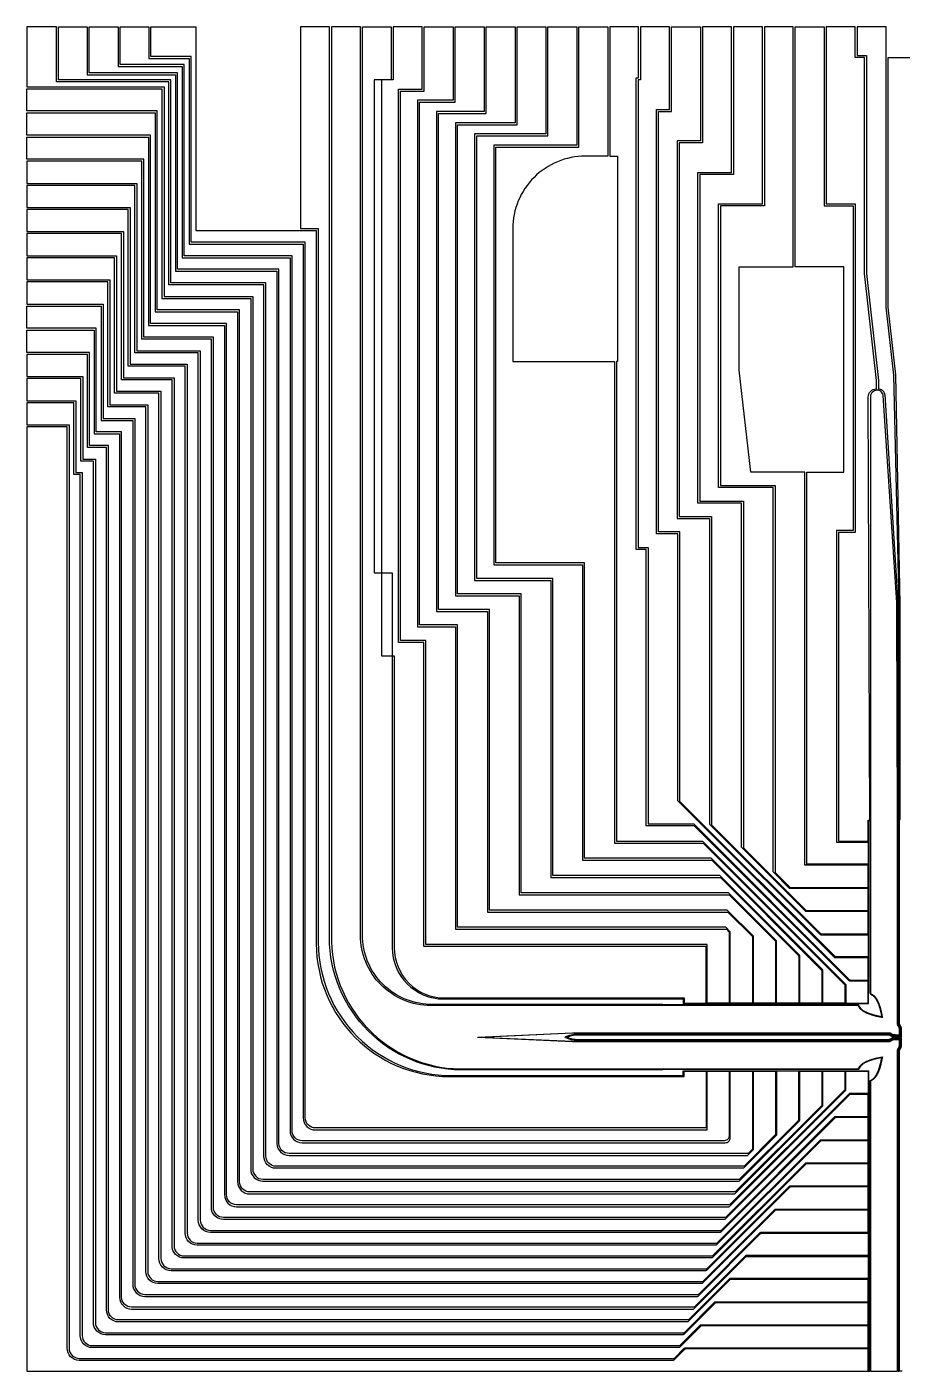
# Model space of a CAD drawing. Header units: millimetres. Extents: x 0 to 17400, y 0 to 13360.
# Drawn here: x 0 to 8700, y 0 to 13360 of the extents above; entities that cross this region are included whole.
import ezdxf

# ---------------------------------------------------------------- set-up
doc = ezdxf.new("R2010")
doc.units = ezdxf.units.MM
doc.layers.add('Top', color=2, linetype='Continuous')

msp = doc.modelspace()

# ---------------------------------------------------------------- linework, layer by layer
at = {"layer": 'Top'}
for points in [[(2345, 1908), (7081, 1908, 0.198912), (7088, 1911), (7669, 2492, 0.198912), (7672, 2499), (7672, 2980), (7452, 2980), (7452, 2350, -0.198912), (7449, 2343), (7124, 2018, -0.198912), (7117, 2016), (2476, 2016, -0.414214), (2356, 2136), (2356, 10796), (1411, 10796), (1411, 12815), (294, 12815), (294, 13360), (0, 13360), (0, 12765), (1363, 12765), (1363, 10681), (2245, 10681), (2245, 2008, 0.414214)], [(2376, 2136), (2376, 10816), (1431, 10816), (1431, 12835), (314, 12835), (314, 13360), (600, 13360), (600, 12885), (1478, 12885), (1478, 10931), (2486, 10931), (2486, 2263, 0.414214), (2606, 2143), (7160, 2143, 0.198912), (7167, 2146), (7219, 2198, 0.198912), (7222, 2205), (7222, 2980), (7442, 2980), (7442, 2354, -0.198912), (7439, 2347), (7130, 2038, -0.198912), (7123, 2036), (2476, 2036, -0.414214)], [(2506, 2263), (2506, 10951), (1498, 10951), (1498, 12905), (620, 12905), (620, 13360), (906, 13360), (906, 12965), (1545, 12965), (1545, 11066), (2616, 11066), (2616, 2390, 0.414214), (2736, 2270), (6942, 2270, 0.414214), (6992, 2320), (6992, 2980), (7212, 2980), (7212, 2209, -0.198912), (7209, 2202), (7173, 2166, -0.198912), (7165, 2163), (2606, 2163, -0.414214)], [(2636, 2390), (2636, 11086), (1565, 11086), (1565, 12985), (926, 12985), (926, 13360), (1213, 13360), (1213, 13045), (1613, 13045), (1613, 11200), (2747, 11200), (2747, 2517, 0.414214), (2867, 2397), (6762, 2397), (6762, 2980), (6982, 2980), (6982, 2340, -0.414214), (6932, 2290), (2736, 2290, -0.414214)], [(2767, 2517), (2767, 11220), (1633, 11220), (1633, 13065), (1233, 13065), (1233, 13360), (1680, 13360), (1680, 11335), (2877, 11335), (2877, 4250, 0.414211), (4199, 2928), (6532, 2928), (6532, 2980), (6752, 2980), (6752, 2417), (2867, 2417, -0.414214)], [(8367, 2985), (8367, 0), (8380, 0), (8380, 2878), (8380, 2880), (8380, 2881), (8381, 2882), (8381, 2883), (8382, 2884), (8382, 2885), (8382, 2885), (8383, 2886), (8383, 2887), (8384, 2887), (8384, 2888), (8385, 2888), (8385, 2888), (8386, 2889), (8386, 2889), (8387, 2890), (8388, 2890), (8388, 2890), (8389, 2891), (8389, 2891), (8390, 2892), (8391, 2892), (8391, 2892), (8392, 2893), (8393, 2893), (8394, 2894), (8394, 2894), (8395, 2894), (8396, 2895), (8397, 2895), (8397, 2896), (8398, 2896), (8399, 2897), (8400, 2897), (8400, 2897), (8401, 2898), (8402, 2898), (8403, 2899), (8403, 2899), (8404, 2900), (8405, 2900), (8406, 2901), (8407, 2902), (8408, 2902), (8409, 2903), (8410, 2904), (8411, 2905), (8412, 2905), (8413, 2906), (8414, 2907), (8415, 2908), (8416, 2909), (8417, 2909), (8418, 2911), (8419, 2912), (8420, 2913), (8422, 2914), (8423, 2916), (8425, 2918), (8426, 2919), (8428, 2921), (8429, 2923), (8431, 2925), (8433, 2928), (8434, 2930), (8436, 2932), (8438, 2935), (8439, 2937), (8441, 2940), (8443, 2943), (8444, 2946), (8446, 2949), (8448, 2952), (8450, 2956), (8451, 2959), (8453, 2963), (8455, 2967), (8457, 2971), (8459, 2975), (8460, 2979), (8462, 2983), (8464, 2987), (8465, 2991), (8467, 2995), (8468, 2999), (8469, 3003), (8471, 3007), (8472, 3011), (8473, 3015), (8475, 3019), (8476, 3023), (8477, 3027), (8478, 3030), (8479, 3034), (8480, 3038), (8481, 3042), (8482, 3046), (8483, 3050), (8484, 3054), (8485, 3058), (8486, 3062), (8487, 3066), (8488, 3070), (8489, 3075), (8491, 3080), (8492, 3085), (8493, 3090), (8494, 3096), (8495, 3102), (8496, 3109), (8498, 3116), (8498, 3116), (8497, 3116), (8490, 3115), (8484, 3114), (8478, 3112), (8472, 3111), (8467, 3110), (8462, 3109), (8457, 3108), (8452, 3107), (8448, 3106), (8443, 3105), (8439, 3104), (8435, 3103), (8431, 3102), (8427, 3101), (8424, 3100), (8420, 3099), (8416, 3098), (8412, 3097), (8408, 3095), (8404, 3094), (8400, 3093), (8397, 3092), (8393, 3091), (8389, 3089), (8385, 3088), (8381, 3086), (8377, 3085), (8372, 3083), (8368, 3082), (8364, 3080), (8360, 3079), (8356, 3077), (8352, 3075), (8348, 3073), (8345, 3072), (8341, 3070), (8337, 3068), (8334, 3066), (8330, 3064), (8327, 3063), (8324, 3061), (8322, 3059), (8319, 3058), (8316, 3056), (8314, 3054), (8311, 3053), (8309, 3051), (8307, 3049), (8305, 3048), (8303, 3046), (8301, 3045), (8299, 3043), (8298, 3042), (8296, 3040), (8295, 3039), (8293, 3037), (8292, 3036), (8291, 3035), (8290, 3034), (8289, 3033), (8288, 3032), (8288, 3031), (8287, 3030), (8286, 3029), (8285, 3028), (8285, 3027), (8284, 3026), (8283, 3025), (8283, 3025), (8282, 3024), (8281, 3023), (8281, 3022), (8280, 3021), (8280, 3020), (8280, 3020), (8279, 3019), (8279, 3018), (8278, 3017), (8278, 3017), (8277, 3016), (8277, 3015), (8277, 3014), (8276, 3013), (8276, 3013), (8275, 3012), (8275, 3011), (8274, 3010), (8274, 3010), (8274, 3009), (8273, 3008), (8273, 3008), (8272, 3007), (8272, 3006), (8272, 3006), (8271, 3005), (8271, 3005), (8270, 3004), (8270, 3004), (8270, 3003), (8269, 3003), (8269, 3002), (8268, 3002), (8268, 3001), (8267, 3001), (8266, 3000), (8265, 3000), (8265, 2999), (8264, 2999), (8263, 2999), (8262, 2998), (8260, 2998), (6322, 2998), (6322, 2993), (4319, 2993, -0.411526), (3007, 4310), (3007, 12842), (3007, 13360), (2720, 13360), (2720, 11355), (2897, 11355), (2897, 4260, 0.414214), (4219, 2938), (6522, 2938), (6522, 2985)], [(8385, 9683), (8385, 3759), (8385, 3758), (8385, 3757), (8385, 3757), (8386, 3756), (8386, 3755), (8386, 3755), (8387, 3754), (8387, 3754), (8387, 3754), (8388, 3753), (8388, 3753), (8388, 3752), (8389, 3752), (8389, 3752), (8389, 3752), (8390, 3751), (8390, 3751), (8391, 3751), (8391, 3750), (8392, 3750), (8392, 3750), (8393, 3749), (8394, 3749), (8394, 3748), (8395, 3748), (8396, 3748), (8397, 3747), (8398, 3747), (8398, 3746), (8399, 3746), (8400, 3745), (8401, 3745), (8401, 3745), (8402, 3744), (8403, 3744), (8404, 3743), (8405, 3743), (8405, 3742), (8406, 3742), (8407, 3741), (8408, 3741), (8409, 3740), (8410, 3739), (8411, 3738), (8412, 3738), (8413, 3737), (8414, 3736), (8415, 3735), (8416, 3735), (8417, 3734), (8418, 3733), (8419, 3732), (8420, 3731), (8421, 3730), (8423, 3729), (8424, 3727), (8425, 3726), (8427, 3724), (8428, 3722), (8430, 3721), (8432, 3719), (8433, 3717), (8435, 3714), (8437, 3712), (8438, 3710), (8440, 3707), (8442, 3705), (8444, 3702), (8445, 3699), (8447, 3697), (8449, 3694), (8450, 3690), (8452, 3687), (8454, 3683), (8456, 3680), (8458, 3676), (8460, 3672), (8461, 3668), (8463, 3664), (8465, 3660), (8467, 3656), (8468, 3652), (8470, 3648), (8471, 3644), (8473, 3640), (8474, 3635), (8476, 3631), (8477, 3627), (8478, 3623), (8479, 3619), (8481, 3616), (8482, 3612), (8483, 3608), (8484, 3604), (8485, 3600), (8486, 3596), (8487, 3592), (8488, 3588), (8489, 3584), (8490, 3580), (8491, 3576), (8492, 3572), (8493, 3567), (8494, 3563), (8495, 3558), (8496, 3553), (8498, 3547), (8499, 3542), (8500, 3536), (8501, 3529), (8503, 3522), (8504, 3514), (8497, 3516), (8489, 3517), (8483, 3518), (8477, 3520), (8471, 3521), (8466, 3522), (8460, 3523), (8456, 3524), (8451, 3525), (8446, 3526), (8442, 3527), (8438, 3528), (8434, 3529), (8430, 3530), (8426, 3531), (8422, 3532), (8418, 3533), (8415, 3534), (8411, 3535), (8407, 3537), (8403, 3538), (8399, 3539), (8395, 3540), (8391, 3541), (8387, 3543), (8383, 3544), (8379, 3546), (8375, 3547), (8371, 3549), (8367, 3550), (8362, 3552), (8358, 3554), (8354, 3555), (8350, 3557), (8346, 3559), (8342, 3561), (8339, 3562), (8335, 3564), (8331, 3566), (8328, 3568), (8325, 3570), (8322, 3571), (8319, 3573), (8316, 3575), (8314, 3577), (8311, 3578), (8309, 3580), (8306, 3582), (8304, 3583), (8302, 3585), (8300, 3587), (8298, 3588), (8296, 3590), (8294, 3592), (8293, 3593), (8291, 3594), (8290, 3596), (8289, 3597), (8287, 3598), (8286, 3599), (8285, 3600), (8285, 3601), (8284, 3602), (8283, 3603), (8282, 3604), (8281, 3605), (8281, 3606), (8280, 3608), (8279, 3609), (8279, 3609), (8278, 3610), (8277, 3611), (8277, 3612), (8276, 3613), (8276, 3614), (8275, 3615), (8275, 3615), (8274, 3616), (8274, 3617), (8273, 3618), (8273, 3619), (8273, 3619), (8272, 3620), (8272, 3621), (8271, 3622), (8271, 3622), (8270, 3623), (8270, 3624), (8270, 3625), (8269, 3625), (8269, 3626), (8269, 3627), (8268, 3627), (8268, 3628), (8267, 3628), (8267, 3629), (8267, 3629), (8267, 3629), (8266, 3630), (8266, 3630), (8266, 3631), (8265, 3631), (8265, 3631), (8264, 3631), (8264, 3632), (8264, 3632), (8263, 3632), (8262, 3633), (8262, 3633), (8261, 3633), (8260, 3634), (8259, 3634), (4015, 3634, -0.414214), (3315, 4334), (3315, 13360), (3027, 13360), (3027, 4334, 0.414214), (4301, 3003), (8259, 3003), (8260, 3003), (8261, 3003), (8262, 3004), (8262, 3004), (8263, 3004), (8264, 3005), (8264, 3005), (8264, 3005), (8265, 3006), (8265, 3006), (8266, 3006), (8266, 3007), (8266, 3007), (8267, 3007), (8267, 3008), (8267, 3008), (8267, 3009), (8268, 3009), (8268, 3010), (8269, 3010), (8269, 3011), (8269, 3012), (8270, 3012), (8270, 3013), (8270, 3014), (8271, 3014), (8271, 3015), (8272, 3016), (8272, 3017), (8273, 3017), (8273, 3018), (8273, 3019), (8274, 3020), (8274, 3021), (8275, 3021), (8275, 3022), (8276, 3023), (8276, 3024), (8277, 3025), (8277, 3025), (8278, 3026), (8279, 3027), (8279, 3028), (8280, 3029), (8281, 3030), (8281, 3031), (8282, 3032), (8283, 3033), (8284, 3034), (8285, 3035), (8285, 3036), (8286, 3038), (8287, 3039), (8289, 3040), (8290, 3041), (8291, 3042), (8293, 3044), (8294, 3045), (8296, 3047), (8298, 3048), (8300, 3050), (8302, 3052), (8304, 3053), (8306, 3055), (8309, 3057), (8311, 3059), (8314, 3060), (8316, 3062), (8319, 3064), (8322, 3065), (8325, 3067), (8328, 3069), (8331, 3071), (8335, 3073), (8339, 3074), (8342, 3076), (8346, 3078), (8350, 3080), (8354, 3082), (8358, 3083), (8362, 3085), (8367, 3087), (8371, 3088), (8375, 3090), (8379, 3091), (8383, 3093), (8387, 3094), (8391, 3095), (8395, 3097), (8399, 3098), (8403, 3099), (8407, 3100), (8411, 3101), (8415, 3102), (8418, 3104), (8422, 3105), (8426, 3106), (8430, 3107), (8434, 3108), (8438, 3109), (8442, 3110), (8446, 3111), (8451, 3112), (8456, 3113), (8460, 3114), (8466, 3115), (8471, 3116), (8477, 3117), (8483, 3118), (8489, 3120), (8497, 3121), (8504, 3123), (8503, 3115), (8501, 3108), (8500, 3101), (8499, 3095), (8498, 3089), (8496, 3084), (8495, 3079), (8494, 3074), (8493, 3069), (8492, 3065), (8491, 3061), (8490, 3056), (8489, 3052), (8488, 3048), (8487, 3045), (8486, 3041), (8485, 3037), (8484, 3033), (8483, 3029), (8482, 3025), (8481, 3021), (8479, 3017), (8478, 3013), (8477, 3009), (8476, 3005), (8474, 3001), (8473, 2997), (8471, 2993), (8470, 2989), (8468, 2985), (8467, 2981), (8465, 2977), (8463, 2973), (8461, 2969), (8460, 2965), (8458, 2961), (8456, 2957), (8454, 2953), (8452, 2950), (8450, 2947), (8449, 2943), (8447, 2940), (8445, 2937), (8444, 2935), (8442, 2932), (8440, 2929), (8438, 2927), (8437, 2925), (8435, 2922), (8433, 2920), (8432, 2918), (8430, 2916), (8428, 2914), (8427, 2913), (8425, 2911), (8424, 2910), (8423, 2908), (8421, 2907), (8420, 2906), (8419, 2905), (8418, 2904), (8417, 2903), (8416, 2902), (8415, 2901), (8414, 2901), (8413, 2900), (8412, 2899), (8411, 2898), (8410, 2898), (8409, 2897), (8408, 2896), (8407, 2896), (8406, 2895), (8405, 2895), (8405, 2894), (8404, 2894), (8403, 2893), (8402, 2893), (8401, 2892), (8401, 2892), (8400, 2891), (8399, 2891), (8398, 2891), (8398, 2890), (8397, 2890), (8396, 2889), (8395, 2889), (8394, 2888), (8394, 2888), (8393, 2888), (8392, 2887), (8392, 2887), (8391, 2887), (8391, 2886), (8390, 2886), (8390, 2886), (8389, 2885), (8389, 2885), (8389, 2885), (8388, 2884), (8388, 2884), (8388, 2884), (8387, 2883), (8387, 2883), (8387, 2882), (8386, 2882), (8386, 2881), (8386, 2881), (8385, 2880), (8385, 2879), (8385, 2879), (8385, 2878), (8385, 0), (8655, 0), (8655, 3193), (8656, 3195), (8656, 3196), (8656, 3197), (8656, 3198), (8656, 3199), (8657, 3199), (8657, 3200), (8657, 3200), (8657, 3201), (8658, 3201), (8658, 3202), (8658, 3202), (8658, 3202), (8659, 3203), (8659, 3203), (8659, 3204), (8660, 3204), (8660, 3204), (8660, 3205), (8660, 3205), (8661, 3206), (8661, 3206), (8661, 3206), (8662, 3207), (8662, 3207), (8662, 3208), (8662, 3208), (8663, 3208), (8663, 3209), (8663, 3209), (8664, 3209), (8664, 3210), (8664, 3210), (8664, 3211), (8665, 3211), (8665, 3212), (8665, 3212), (8666, 3212), (8666, 3213), (8666, 3213), (8666, 3214), (8667, 3214), (8667, 3215), (8667, 3215), (8668, 3216), (8668, 3217), (8668, 3217), (8669, 3218), (8669, 3218), (8669, 3219), (8669, 3220), (8670, 3220), (8670, 3221), (8670, 3222), (8671, 3223), (8671, 3223), (8671, 3224), (8671, 3224), (8671, 3225), (8672, 3226), (8672, 3226), (8672, 3227), (8672, 3227), (8672, 3228), (8672, 3228), (8673, 3229), (8673, 3229), (8673, 3230), (8673, 3230), (8673, 3231), (8673, 3231), (8673, 3232), (8674, 3233), (8674, 3233), (8674, 3234), (8674, 3234), (8674, 3235), (8674, 3235), (8674, 3236), (8674, 3236), (8674, 3237), (8674, 3237), (8675, 3238), (8675, 3239), (8675, 3239), (8675, 3240), (8675, 3241), (8675, 3243), (8675, 3244), (8675, 3246), (8675, 3248), (8675, 3250), (8675, 3252), (8675, 3255), (8675, 3258), (8675, 3261), (8675, 3264), (8675, 3267), (8675, 3271), (8675, 3275), (8675, 3279), (8675, 3284), (8675, 3288), (8675, 3293), (8670, 3293), (8665, 3293), (8661, 3293), (8657, 3293), (8653, 3293), (8649, 3293), (8646, 3293), (8642, 3293), (8639, 3293), (8637, 3293), (8634, 3293), (8632, 3293), (8629, 3293), (8628, 3293), (8626, 3293), (8624, 3293), (8623, 3293), (8622, 3293), (8621, 3293), (8620, 3293), (8619, 3293), (8619, 3293), (8618, 3293), (8618, 3293), (8617, 3293), (8617, 3293), (8616, 3292), (8616, 3292), (8615, 3292), (8615, 3292), (8614, 3292), (8614, 3292), (8613, 3292), (8612, 3292), (8612, 3291), (8611, 3291), (8611, 3291), (8610, 3291), (8610, 3291), (8609, 3291), (8609, 3291), (8608, 3290), (8608, 3290), (8607, 3290), (8607, 3290), (8606, 3290), (8605, 3289), (8605, 3289), (8604, 3289), (8603, 3289), (8603, 3288), (8602, 3288), (8601, 3288), (8601, 3288), (8600, 3287), (8599, 3287), (8599, 3287), (8598, 3286), (8598, 3286), (8597, 3286), (8596, 3285), (8596, 3285), (8595, 3285), (8595, 3285), (8594, 3284), (8594, 3284), (8594, 3284), (8593, 3283), (8593, 3283), (8592, 3283), (8592, 3283), (8591, 3282), (8591, 3282), (8591, 3282), (8590, 3281), (8590, 3281), (8590, 3281), (8589, 3281), (8589, 3280), (8588, 3280), (8588, 3280), (8588, 3279), (8587, 3279), (8587, 3279), (8586, 3278), (8586, 3278), (8586, 3278), (8585, 3278), (8585, 3277), (8584, 3277), (8584, 3277), (8584, 3277), (8583, 3276), (8583, 3276), (8582, 3276), (8582, 3276), (8581, 3275), (8581, 3275), (8580, 3275), (8580, 3275), (8579, 3274), (8578, 3274), (8576, 3274), (8575, 3274), (5425, 3274), (5425, 3274), (4484, 3316, -0.955706), (4484, 3320), (5425, 3363), (8575, 3363), (8576, 3363), (8578, 3363), (8579, 3362), (8580, 3362), (8580, 3362), (8581, 3362), (8581, 3361), (8582, 3361), (8582, 3361), (8583, 3361), (8583, 3361), (8584, 3360), (8584, 3360), (8584, 3360), (8585, 3359), (8585, 3359), (8586, 3359), (8586, 3359), (8586, 3358), (8587, 3358), (8587, 3358), (8588, 3357), (8588, 3357), (8588, 3357), (8589, 3357), (8589, 3356), (8590, 3356), (8590, 3356), (8590, 3355), (8591, 3355), (8591, 3355), (8591, 3355), (8592, 3354), (8592, 3354), (8593, 3354), (8593, 3353), (8594, 3353), (8594, 3353), (8594, 3352), (8595, 3352), (8595, 3352), (8596, 3352), (8596, 3351), (8597, 3351), (8598, 3351), (8598, 3350), (8599, 3350), (8599, 3350), (8600, 3350), (8601, 3349), (8601, 3349), (8602, 3349), (8603, 3348), (8603, 3348), (8604, 3348), (8605, 3348), (8605, 3347), (8606, 3347), (8607, 3347), (8607, 3347), (8608, 3347), (8608, 3346), (8609, 3346), (8609, 3346), (8610, 3346), (8610, 3346), (8611, 3346), (8611, 3345), (8612, 3345), (8612, 3345), (8613, 3345), (8614, 3345), (8614, 3345), (8615, 3345), (8615, 3345), (8616, 3344), (8616, 3344), (8617, 3344), (8617, 3344), (8618, 3344), (8618, 3344), (8619, 3344), (8619, 3344), (8620, 3344), (8621, 3344), (8622, 3344), (8623, 3344), (8624, 3344), (8626, 3344), (8628, 3344), (8629, 3344), (8632, 3344), (8634, 3343), (8637, 3343), (8639, 3343), (8642, 3343), (8646, 3343), (8649, 3343), (8653, 3343), (8657, 3343), (8661, 3343), (8665, 3343), (8670, 3343), (8675, 3343), (8675, 3348), (8675, 3353), (8675, 3358), (8675, 3362), (8675, 3366), (8675, 3369), (8675, 3373), (8675, 3376), (8675, 3379), (8675, 3382), (8675, 3384), (8675, 3387), (8675, 3389), (8675, 3391), (8675, 3393), (8675, 3394), (8675, 3395), (8675, 3397), (8675, 3397), (8675, 3398), (8675, 3399), (8674, 3400), (8674, 3400), (8674, 3401), (8674, 3401), (8674, 3402), (8674, 3402), (8674, 3403), (8674, 3403), (8674, 3404), (8674, 3404), (8673, 3405), (8673, 3405), (8673, 3406), (8673, 3406), (8673, 3407), (8673, 3408), (8673, 3408), (8672, 3409), (8672, 3409), (8672, 3410), (8672, 3410), (8672, 3411), (8672, 3411), (8671, 3412), (8671, 3412), (8671, 3413), (8671, 3414), (8671, 3414), (8670, 3415), (8670, 3416), (8670, 3416), (8669, 3417), (8669, 3418), (8669, 3418), (8669, 3419), (8668, 3420), (8668, 3420), (8668, 3421), (8667, 3421), (8667, 3422), (8667, 3422), (8666, 3423), (8666, 3423), (8666, 3424), (8666, 3424), (8665, 3425), (8665, 3425), (8665, 3426), (8664, 3426), (8664, 3427), (8664, 3427), (8664, 3427), (8663, 3428), (8663, 3428), (8663, 3429), (8662, 3429), (8662, 3429), (8662, 3430), (8662, 3430), (8661, 3430), (8661, 3431), (8661, 3431), (8660, 3432), (8660, 3432), (8660, 3432), (8660, 3433), (8659, 3433), (8659, 3434), (8659, 3434), (8658, 3434), (8658, 3435), (8658, 3435), (8658, 3436), (8657, 3436), (8657, 3437), (8657, 3437), (8657, 3438), (8656, 3438), (8656, 3439), (8656, 3440), (8656, 3441), (8656, 3442), (8655, 3444), (8655, 5477), (8648, 7579, 0.015254), (8646, 7640), (8513, 9696, 0.32767), (8463, 9748), (8450, 9748, 0.414214)], [(8260, 3639), (6322, 3639), (6322, 3644), (4035, 3644, -0.419291), (3335, 4339), (3335, 13360), (3622, 13360), (3622, 12835), (3453, 12835), (3453, 7935), (3631, 7935), (3631, 4209, 0.414216), (4141, 3699), (6522, 3699), (6522, 3652), (8367, 3652), (8367, 5472), (8380, 5472), (8380, 3759), (8380, 3757), (8380, 3756), (8381, 3755), (8381, 3754), (8382, 3753), (8382, 3752), (8382, 3751), (8383, 3751), (8383, 3750), (8384, 3750), (8384, 3749), (8385, 3749), (8385, 3748), (8386, 3748), (8386, 3748), (8387, 3747), (8388, 3747), (8388, 3746), (8389, 3746), (8389, 3746), (8390, 3745), (8391, 3745), (8391, 3744), (8392, 3744), (8393, 3744), (8394, 3743), (8394, 3743), (8395, 3742), (8396, 3742), (8397, 3741), (8397, 3741), (8398, 3741), (8399, 3740), (8400, 3740), (8400, 3739), (8401, 3739), (8402, 3738), (8403, 3738), (8403, 3737), (8404, 3737), (8405, 3736), (8406, 3736), (8407, 3735), (8408, 3734), (8409, 3734), (8410, 3733), (8411, 3732), (8412, 3732), (8413, 3731), (8414, 3730), (8415, 3729), (8416, 3728), (8417, 3727), (8418, 3726), (8419, 3725), (8420, 3724), (8422, 3722), (8423, 3721), (8425, 3719), (8426, 3717), (8428, 3715), (8429, 3713), (8431, 3711), (8433, 3709), (8434, 3707), (8436, 3705), (8438, 3702), (8439, 3700), (8441, 3697), (8443, 3694), (8444, 3691), (8446, 3688), (8448, 3685), (8450, 3681), (8451, 3677), (8453, 3674), (8455, 3670), (8457, 3666), (8459, 3662), (8460, 3658), (8462, 3654), (8464, 3650), (8465, 3646), (8467, 3642), (8468, 3638), (8469, 3634), (8471, 3630), (8472, 3626), (8473, 3622), (8475, 3618), (8476, 3614), (8477, 3610), (8478, 3606), (8479, 3603), (8480, 3599), (8481, 3595), (8482, 3591), (8483, 3587), (8484, 3583), (8485, 3579), (8486, 3575), (8487, 3571), (8488, 3566), (8489, 3562), (8491, 3557), (8492, 3552), (8493, 3546), (8494, 3541), (8495, 3535), (8496, 3528), (8498, 3521), (8498, 3521), (8497, 3521), (8490, 3522), (8484, 3523), (8478, 3524), (8472, 3526), (8467, 3527), (8462, 3528), (8457, 3529), (8452, 3530), (8448, 3531), (8443, 3532), (8439, 3533), (8435, 3534), (8431, 3535), (8427, 3536), (8424, 3537), (8420, 3538), (8416, 3539), (8412, 3540), (8408, 3541), (8404, 3543), (8400, 3544), (8397, 3545), (8393, 3546), (8389, 3548), (8385, 3549), (8381, 3550), (8377, 3552), (8372, 3553), (8368, 3555), (8364, 3556), (8360, 3558), (8356, 3560), (8352, 3562), (8348, 3563), (8345, 3565), (8341, 3567), (8337, 3569), (8334, 3571), (8330, 3572), (8327, 3574), (8324, 3576), (8322, 3577), (8319, 3579), (8316, 3581), (8314, 3582), (8311, 3584), (8309, 3586), (8307, 3587), (8305, 3589), (8303, 3591), (8301, 3592), (8299, 3594), (8298, 3595), (8296, 3597), (8295, 3598), (8293, 3599), (8292, 3600), (8291, 3602), (8290, 3603), (8289, 3604), (8288, 3605), (8288, 3606), (8287, 3606), (8286, 3607), (8285, 3608), (8285, 3609), (8284, 3610), (8283, 3611), (8283, 3612), (8282, 3613), (8281, 3614), (8281, 3615), (8280, 3616), (8280, 3616), (8280, 3617), (8279, 3618), (8279, 3619), (8278, 3619), (8278, 3620), (8277, 3621), (8277, 3622), (8277, 3623), (8276, 3623), (8276, 3624), (8275, 3625), (8275, 3626), (8274, 3626), (8274, 3627), (8274, 3628), (8273, 3628), (8273, 3629), (8272, 3630), (8272, 3630), (8272, 3631), (8271, 3631), (8271, 3632), (8270, 3632), (8270, 3633), (8270, 3634), (8269, 3634), (8269, 3635), (8268, 3635), (8268, 3635), (8267, 3636), (8266, 3636), (8265, 3637), (8265, 3637), (8264, 3638), (8263, 3638), (8262, 3638)], [(3642, 13360), (3642, 12833), (3524, 12833), (3524, 7109), (3651, 7109), (3651, 4209, 0.414216), (4151, 3709), (6532, 3709), (6532, 3657), (6752, 3657), (6752, 4220), (3946, 4220), (3946, 7243), (3694, 7243), (3694, 12742), (3929, 12742), (3929, 13360)], [(4852, 13360), (4852, 12408), (4262, 12408), (4262, 7704), (4893, 7704), (4893, 4734), (6980, 4734), (7439, 4276, -0.198912), (7442, 4269), (7442, 3657), (7222, 3657), (7222, 4322), (6961, 4582), (4597, 4582), (4597, 7570), (4093, 7570), (4093, 12499), (4564, 12499), (4564, 13360)], [(5159, 13360), (5159, 12297), (4451, 12297), (4451, 7858), (5208, 7858), (5208, 4905), (6894, 4905), (7669, 4131, -0.198912), (7672, 4123), (7672, 3657), (7452, 3657), (7452, 4273, 0.198912), (7449, 4280), (6975, 4754), (4913, 4754), (4913, 7724), (4282, 7724), (4282, 12388), (4872, 12388), (4872, 13360)], [(5466, 13360), (5466, 12186), (4641, 12186), (4641, 8012), (5524, 8012), (5524, 5077), (6807, 5077), (7899, 3985, -0.198912), (7902, 3978), (7902, 3657), (7682, 3657), (7682, 4128, 0.198912), (7679, 4135), (6888, 4925), (5228, 4925), (5228, 7878), (4471, 7878), (4471, 12277), (5179, 12277), (5179, 13360)], [(8616, 9900), (8541, 10573, -0.027929), (8540, 10582), (8540, 13360), (8253, 13360), (8253, 13075), (8346, 13075), (8346, 10919, 0.02793), (8347, 10910), (8466, 9846, -0.02793), (8466, 9837), (8466, 9764, 0.414214), (8468, 9762), (8471, 9762, -0.360415), (8528, 9702), (8656, 7640, -0.015262), (8658, 7579), (8660, 5477), (8660, 3445), (8660, 3444), (8660, 3443), (8661, 3443), (8661, 3442), (8661, 3441), (8661, 3440), (8661, 3440), (8661, 3439), (8661, 3439), (8662, 3439), (8662, 3438), (8662, 3438), (8662, 3438), (8662, 3437), (8663, 3437), (8663, 3437), (8663, 3436), (8663, 3436), (8664, 3436), (8664, 3435), (8664, 3435), (8664, 3435), (8665, 3434), (8665, 3434), (8665, 3433), (8665, 3433), (8666, 3433), (8666, 3432), (8666, 3432), (8667, 3432), (8667, 3431), (8667, 3431), (8668, 3430), (8668, 3430), (8668, 3429), (8669, 3429), (8669, 3428), (8669, 3428), (8670, 3428), (8670, 3427), (8670, 3427), (8670, 3426), (8671, 3425), (8671, 3425), (8671, 3424), (8672, 3424), (8672, 3423), (8672, 3422), (8673, 3422), (8673, 3421), (8673, 3420), (8674, 3420), (8674, 3419), (8674, 3418), (8675, 3418), (8675, 3417), (8675, 3416), (8676, 3415), (8676, 3415), (8676, 3414), (8676, 3413), (8676, 3413), (8677, 3412), (8677, 3412), (8677, 3411), (8677, 3411), (8677, 3410), (8677, 3409), (8678, 3409), (8678, 3408), (8678, 3408), (8678, 3407), (8678, 3407), (8678, 3406), (8678, 3405), (8679, 3405), (8679, 3404), (8679, 3404), (8679, 3403), (8679, 3403), (8679, 3402), (8679, 3401), (8679, 3401), (8679, 3400), (8680, 3399), (8680, 3399), (8680, 3398), (8680, 3397), (8680, 3396), (8680, 3394), (8680, 3393), (8680, 3391), (8680, 3389), (8680, 3387), (8680, 3384), (8680, 3382), (8680, 3379), (8680, 3376), (8680, 3373), (8680, 3369), (8680, 3366), (8680, 3362), (8680, 3358), (8680, 3353), (8680, 3348), (8680, 3338), (8670, 3338), (8665, 3338), (8661, 3338), (8657, 3338), (8653, 3338), (8649, 3338), (8646, 3338), (8642, 3338), (8639, 3338), (8637, 3338), (8634, 3338), (8632, 3339), (8629, 3339), (8627, 3339), (8626, 3339), (8624, 3339), (8623, 3339), (8622, 3339), (8621, 3339), (8620, 3339), (8619, 3339), (8618, 3339), (8618, 3339), (8617, 3339), (8616, 3339), (8616, 3339), (8615, 3339), (8615, 3340), (8614, 3340), (8614, 3340), (8613, 3340), (8612, 3340), (8612, 3340), (8611, 3340), (8611, 3340), (8610, 3341), (8610, 3341), (8609, 3341), (8608, 3341), (8608, 3341), (8607, 3341), (8607, 3342), (8606, 3342), (8606, 3342), (8605, 3342), (8604, 3342), (8604, 3343), (8603, 3343), (8602, 3343), (8602, 3343), (8601, 3344), (8600, 3344), (8599, 3344), (8599, 3345), (8598, 3345), (8597, 3345), (8597, 3346), (8596, 3346), (8595, 3346), (8595, 3347), (8594, 3347), (8593, 3347), (8593, 3348), (8592, 3348), (8592, 3348), (8591, 3349), (8591, 3349), (8590, 3349), (8590, 3350), (8589, 3350), (8589, 3350), (8589, 3350), (8588, 3351), (8588, 3351), (8587, 3351), (8587, 3352), (8586, 3352), (8586, 3352), (8586, 3353), (8585, 3353), (8585, 3353), (8585, 3353), (8584, 3354), (8584, 3354), (8583, 3354), (8583, 3355), (8583, 3355), (8582, 3355), (8582, 3355), (8582, 3356), (8581, 3356), (8581, 3356), (8581, 3356), (8580, 3356), (8580, 3357), (8580, 3357), (8579, 3357), (8579, 3357), (8579, 3357), (8578, 3357), (8578, 3357), (8577, 3358), (8575, 3358), (8574, 3358), (5425, 3358), (4572, 3319, 0.955706), (4572, 3317), (5425, 3279), (8574, 3279), (8575, 3279), (8577, 3279), (8578, 3279), (8578, 3279), (8579, 3280), (8579, 3280), (8579, 3280), (8580, 3280), (8580, 3280), (8580, 3280), (8581, 3281), (8581, 3281), (8581, 3281), (8582, 3281), (8582, 3281), (8582, 3282), (8583, 3282), (8583, 3282), (8583, 3282), (8584, 3283), (8584, 3283), (8585, 3283), (8585, 3284), (8585, 3284), (8586, 3284), (8586, 3284), (8586, 3285), (8587, 3285), (8587, 3285), (8588, 3286), (8588, 3286), (8589, 3286), (8589, 3287), (8589, 3287), (8590, 3287), (8590, 3288), (8591, 3288), (8591, 3288), (8592, 3289), (8592, 3289), (8593, 3289), (8593, 3290), (8594, 3290), (8595, 3290), (8595, 3291), (8596, 3291), (8597, 3291), (8597, 3291), (8598, 3292), (8599, 3292), (8599, 3292), (8600, 3293), (8601, 3293), (8602, 3293), (8602, 3294), (8603, 3294), (8604, 3294), (8604, 3294), (8605, 3295), (8606, 3295), (8606, 3295), (8607, 3295), (8607, 3295), (8608, 3296), (8608, 3296), (8609, 3296), (8610, 3296), (8610, 3296), (8611, 3296), (8611, 3296), (8612, 3297), (8612, 3297), (8613, 3297), (8614, 3297), (8614, 3297), (8615, 3297), (8615, 3297), (8616, 3297), (8616, 3298), (8617, 3298), (8618, 3298), (8618, 3298), (8619, 3298), (8620, 3298), (8621, 3298), (8622, 3298), (8623, 3298), (8624, 3298), (8626, 3298), (8627, 3298), (8629, 3298), (8632, 3298), (8634, 3298), (8637, 3298), (8639, 3298), (8642, 3298), (8646, 3298), (8649, 3298), (8653, 3298), (8657, 3298), (8661, 3298), (8665, 3298), (8670, 3298), (8680, 3298), (8680, 3288), (8680, 3284), (8680, 3279), (8680, 3275), (8680, 3271), (8680, 3267), (8680, 3264), (8680, 3261), (8680, 3258), (8680, 3255), (8680, 3252), (8680, 3250), (8680, 3248), (8680, 3246), (8680, 3244), (8680, 3243), (8680, 3241), (8680, 3240), (8680, 3239), (8680, 3238), (8680, 3237), (8679, 3237), (8679, 3236), (8679, 3235), (8679, 3235), (8679, 3234), (8679, 3234), (8679, 3233), (8679, 3233), (8679, 3232), (8678, 3231), (8678, 3231), (8678, 3230), (8678, 3230), (8678, 3229), (8678, 3229), (8678, 3228), (8677, 3227), (8677, 3227), (8677, 3226), (8677, 3226), (8677, 3225), (8677, 3225), (8676, 3224), (8676, 3223), (8676, 3223), (8676, 3222), (8676, 3221), (8675, 3221), (8675, 3220), (8675, 3219), (8674, 3219), (8674, 3218), (8674, 3217), (8673, 3216), (8673, 3216), (8673, 3215), (8672, 3214), (8672, 3214), (8672, 3213), (8671, 3212), (8671, 3212), (8671, 3211), (8670, 3211), (8670, 3210), (8670, 3210), (8670, 3209), (8669, 3209), (8669, 3208), (8669, 3208), (8668, 3207), (8668, 3207), (8668, 3207), (8667, 3206), (8667, 3206), (8667, 3205), (8666, 3205), (8666, 3204), (8666, 3204), (8665, 3204), (8665, 3203), (8665, 3203), (8665, 3203), (8664, 3202), (8664, 3202), (8664, 3202), (8664, 3201), (8663, 3201), (8663, 3200), (8663, 3200), (8663, 3200), (8662, 3199), (8662, 3199), (8662, 3199), (8662, 3198), (8662, 3198), (8661, 3198), (8661, 3197), (8661, 3197), (8661, 3197), (8661, 3196), (8661, 3195), (8661, 3194), (8660, 3193), (8660, 0), (8670, 0), (8670, 3192), (8671, 3193), (8671, 3194), (8671, 3194), (8671, 3194), (8671, 3194), (8671, 3194), (8671, 3194), (8671, 3195), (8671, 3195), (8672, 3195), (8672, 3195), (8672, 3196), (8672, 3196), (8672, 3196), (8673, 3197), (8673, 3197), (8673, 3197), (8673, 3198), (8674, 3198), (8674, 3198), (8674, 3199), (8675, 3199), (8675, 3200), (8675, 3200), (8676, 3201), (8676, 3201), (8676, 3202), (8677, 3202), (8677, 3203), (8678, 3203), (8678, 3204), (8678, 3204), (8679, 3205), (8679, 3206), (8679, 3206), (8680, 3207), (8680, 3208), (8681, 3208), (8681, 3209), (8681, 3210), (8682, 3211), (8682, 3211), (8683, 3212), (8683, 3213), (8683, 3214), (8684, 3215), (8684, 3215), (8684, 3216), (8685, 3217), (8685, 3218), (8685, 3219), (8685, 3219), (8686, 3220), (8686, 3221), (8686, 3222), (8686, 3222), (8687, 3223), (8687, 3223), (8687, 3224), (8687, 3225), (8687, 3225), (8687, 3226), (8688, 3227), (8688, 3227), (8688, 3228), (8688, 3229), (8688, 3229), (8688, 3230), (8688, 3230), (8689, 3231), (8689, 3232), (8689, 3232), (8689, 3233), (8689, 3234), (8689, 3235), (8689, 3235), (8689, 3236), (8690, 3237), (8690, 3238), (8690, 3240), (8690, 3241), (8690, 3242), (8690, 3244), (8690, 3246), (8690, 3248), (8690, 3250), (8690, 3252), (8690, 3255), (8690, 3258), (8690, 3261), (8690, 3264), (8690, 3267), (8690, 3271), (8690, 3275), (8690, 3279), (8690, 3284), (8690, 3288), (8690, 3308), (8670, 3308), (8665, 3308), (8661, 3308), (8657, 3308), (8653, 3308), (8649, 3308), (8646, 3308), (8642, 3308), (8639, 3308), (8637, 3308), (8634, 3308), (8632, 3308), (8629, 3308), (8627, 3308), (8626, 3308), (8624, 3308), (8622, 3308), (8621, 3308), (8620, 3308), (8619, 3308), (8618, 3308), (8617, 3308), (8616, 3308), (8615, 3308), (8615, 3307), (8614, 3307), (8613, 3307), (8613, 3307), (8612, 3307), (8611, 3307), (8611, 3307), (8610, 3306), (8609, 3306), (8609, 3306), (8608, 3306), (8608, 3306), (8607, 3306), (8606, 3305), (8606, 3305), (8605, 3305), (8604, 3305), (8604, 3305), (8603, 3305), (8602, 3304), (8602, 3304), (8601, 3304), (8600, 3304), (8599, 3303), (8599, 3303), (8598, 3303), (8597, 3302), (8596, 3302), (8595, 3302), (8595, 3301), (8594, 3301), (8593, 3301), (8592, 3300), (8591, 3300), (8591, 3299), (8590, 3299), (8589, 3299), (8589, 3298), (8588, 3298), (8587, 3297), (8587, 3297), (8586, 3297), (8585, 3296), (8585, 3296), (8584, 3296), (8584, 3295), (8583, 3295), (8583, 3294), (8582, 3294), (8582, 3294), (8581, 3293), (8581, 3293), (8580, 3293), (8580, 3292), (8580, 3292), (8579, 3292), (8579, 3292), (8578, 3291), (8578, 3291), (8578, 3291), (8577, 3291), (8577, 3290), (8577, 3290), (8577, 3290), (8576, 3290), (8576, 3290), (8576, 3289), (8576, 3289), (8576, 3289), (8575, 3289), (8575, 3289), (8575, 3289), (8575, 3289), (8574, 3289), (5457, 3289, -0.078413), (5395, 3298), (5357, 3311, -0.727422), (5357, 3326), (5395, 3338, -0.078413), (5457, 3348), (8574, 3348), (8575, 3348), (8575, 3348), (8575, 3348), (8575, 3348), (8576, 3348), (8576, 3347), (8576, 3347), (8576, 3347), (8576, 3347), (8577, 3347), (8577, 3347), (8577, 3346), (8577, 3346), (8578, 3346), (8578, 3346), (8578, 3346), (8579, 3345), (8579, 3345), (8580, 3345), (8580, 3344), (8580, 3344), (8581, 3344), (8581, 3343), (8582, 3343), (8582, 3343), (8583, 3342), (8583, 3342), (8584, 3342), (8584, 3341), (8585, 3341), (8585, 3340), (8586, 3340), (8587, 3340), (8587, 3339), (8588, 3339), (8589, 3339), (8589, 3338), (8590, 3338), (8591, 3337), (8591, 3337), (8592, 3337), (8593, 3336), (8594, 3336), (8595, 3336), (8595, 3335), (8596, 3335), (8597, 3334), (8598, 3334), (8599, 3334), (8599, 3334), (8600, 3333), (8601, 3333), (8602, 3333), (8602, 3332), (8603, 3332), (8604, 3332), (8604, 3332), (8605, 3332), (8606, 3331), (8606, 3331), (8607, 3331), (8608, 3331), (8608, 3331), (8609, 3331), (8609, 3330), (8610, 3330), (8611, 3330), (8611, 3330), (8612, 3330), (8613, 3330), (8613, 3330), (8614, 3329), (8615, 3329), (8615, 3329), (8616, 3329), (8617, 3329), (8618, 3329), (8619, 3329), (8620, 3329), (8621, 3329), (8622, 3329), (8624, 3329), (8626, 3329), (8627, 3329), (8629, 3329), (8632, 3329), (8634, 3328), (8637, 3328), (8639, 3328), (8642, 3328), (8646, 3328), (8649, 3328), (8653, 3328), (8657, 3328), (8661, 3328), (8665, 3328), (8670, 3328), (8690, 3328), (8690, 3348), (8690, 3353), (8690, 3358), (8690, 3362), (8690, 3366), (8690, 3369), (8690, 3373), (8690, 3376), (8690, 3379), (8690, 3382), (8690, 3384), (8690, 3387), (8690, 3389), (8690, 3391), (8690, 3393), (8690, 3395), (8690, 3396), (8690, 3397), (8690, 3398), (8690, 3399), (8689, 3400), (8689, 3401), (8689, 3402), (8689, 3403), (8689, 3404), (8689, 3404), (8689, 3405), (8689, 3406), (8688, 3406), (8688, 3407), (8688, 3408), (8688, 3408), (8688, 3409), (8688, 3410), (8688, 3410), (8687, 3411), (8687, 3411), (8687, 3412), (8687, 3413), (8687, 3413), (8687, 3414), (8686, 3415), (8686, 3415), (8686, 3416), (8686, 3417), (8685, 3417), (8685, 3418), (8685, 3419), (8685, 3420), (8684, 3421), (8684, 3421), (8684, 3422), (8683, 3423), (8683, 3424), (8683, 3425), (8682, 3425), (8682, 3426), (8681, 3427), (8681, 3428), (8681, 3428), (8680, 3429), (8680, 3430), (8679, 3431), (8679, 3431), (8679, 3432), (8678, 3432), (8678, 3433), (8678, 3434), (8677, 3434), (8677, 3435), (8676, 3435), (8676, 3436), (8676, 3436), (8675, 3437), (8675, 3437), (8675, 3438), (8674, 3438), (8674, 3438), (8674, 3439), (8673, 3439), (8673, 3440), (8673, 3440), (8673, 3440), (8672, 3441), (8672, 3441), (8672, 3441), (8672, 3441), (8672, 3442), (8671, 3442), (8671, 3442), (8671, 3442), (8671, 3443), (8671, 3443), (8671, 3443), (8671, 3443), (8671, 3443), (8671, 3444), (8670, 3445), (8670, 7598, 0.005919), (8670, 7622), (8616, 9902)], [(5774, 13360), (5774, 12075), (5550, 12075, 0.414214), (4830, 11355), (4830, 10035), (5840, 10035), (5840, 5248), (6721, 5248), (8129, 3840, -0.198912), (8132, 3833), (8132, 3657), (7912, 3657), (7912, 3982, 0.198912), (7909, 3990), (6801, 5097), (5544, 5097), (5544, 8032), (4661, 8032), (4661, 12166), (5486, 12166), (5486, 13360)], [(5794, 13360), (5794, 12075), (5870, 12075), (5870, 10035), (5860, 10035), (5860, 5268), (6715, 5268), (8139, 3844, -0.198912), (8142, 3837), (8142, 3657), (8362, 3657), (8362, 3877), (8181, 3877, -0.198912), (8174, 3880), (6634, 5420), (6155, 5420), (6155, 8166), (6055, 8166), (6055, 12853), (6081, 12853), (6081, 13360)], [(6101, 13360), (6101, 12833), (6075, 12833), (6075, 8186), (6175, 8186), (6175, 5440), (6628, 5440), (8178, 3890, 0.198912), (8185, 3887), (8362, 3887), (8362, 4107), (8036, 4107, -0.198912), (8029, 4110), (6471, 5668), (6471, 8320), (6260, 8320), (6260, 12540), (6388, 12540), (6388, 13360)], [(6696, 13360), (6696, 12227), (6465, 12227), (6465, 8473), (6786, 8473), (6786, 5437), (7884, 4340, 0.198912), (7891, 4337), (8362, 4337), (8362, 4117), (8040, 4117, -0.198912), (8033, 4120), (6491, 5662), (6491, 8340), (6280, 8340), (6280, 12520), (6408, 12520), (6408, 13360)], [(6716, 13360), (6716, 12207), (6485, 12207), (6485, 8493), (6806, 8493), (6806, 5431), (7888, 4350, 0.198912), (7895, 4347), (8362, 4347), (8362, 4567), (7742, 4567), (7102, 5207), (7102, 8627), (6670, 8627), (6670, 11914), (7003, 11914), (7003, 13360)], [(8446, 9836, 0.02793), (8446, 9845), (8327, 10909, -0.02793), (8326, 10918), (8326, 13055), (8233, 13055), (8233, 13360), (7945, 13360), (7945, 11601), (8233, 11601), (8233, 8335), (8068, 8335), (8068, 5267), (8362, 5267), (8362, 5477), (8380, 5477), (8364, 9682, -0.415835), (8444, 9762, 0.414763), (8446, 9764), (8446, 9836)], [(0, 12745), (1343, 12745), (1343, 10661), (2225, 10661), (2225, 2008, 0.414214), (2345, 1888), (7075, 1888, 0.198912), (7082, 1891), (7679, 2488, 0.198912), (7682, 2495), (7682, 2980), (7902, 2980), (7902, 2644, -0.198912), (7899, 2637), (7045, 1784, -0.198912), (7038, 1781), (2215, 1781, -0.414214), (2115, 1881), (2115, 10547), (1296, 10547), (1296, 12525), (0, 12525)], [(0, 12505), (1276, 12505), (1276, 10527), (2095, 10527), (2095, 1881, 0.414214), (2215, 1761), (7033, 1761, 0.198912), (7040, 1764), (7909, 2633, 0.198912), (7912, 2640), (7912, 2980), (8132, 2980), (8132, 2804, -0.198912), (8129, 2797), (6989, 1657, -0.198912), (6982, 1654), (2084, 1654, -0.414214), (1984, 1754), (1984, 10412), (1228, 10412), (1228, 12285), (0, 12285)], [(0, 12265), (1208, 12265), (1208, 10392), (1964, 10392), (1964, 1754, 0.414214), (2084, 1634), (6976, 1634, 0.198912), (6983, 1637), (8139, 2792, 0.198912), (8142, 2799), (8142, 2980), (8362, 2980), (8362, 2760), (8181, 2760, 0.198912), (8174, 2757), (6947, 1530, -0.198912), (6939, 1527), (1954, 1527, -0.414214), (1854, 1627), (1854, 10277), (1161, 10277), (1161, 12045), (0, 12045)], [(0, 11805), (1094, 11805), (1094, 10142), (1724, 10142), (1724, 1499, 0.414214), (1824, 1399), (6897, 1399, 0.198912), (6904, 1402), (8029, 2527, -0.198912), (8036, 2530), (8362, 2530), (8362, 2750), (8185, 2750, 0.198912), (8178, 2747), (6941, 1510, -0.198912), (6934, 1507), (1954, 1507, -0.414214), (1834, 1627), (1834, 10257), (1141, 10257), (1141, 12025), (0, 12025)], [(0, 11565), (1026, 11565), (1026, 10008), (1593, 10008), (1593, 1372, 0.414214), (1693, 1272), (6855, 1272, 0.198912), (6862, 1275), (7884, 2297, -0.198912), (7891, 2300), (8362, 2300), (8362, 2520), (8040, 2520, 0.198912), (8033, 2517), (6898, 1382, -0.198912), (6891, 1379), (1824, 1379, -0.414214), (1704, 1499), (1704, 10122), (1074, 10122), (1074, 11785), (0, 11785)], [(0, 11325), (959, 11325), (959, 9873), (1463, 9873), (1463, 1245, 0.414214), (1563, 1145), (6812, 1145, 0.198912), (6819, 1148), (7739, 2067, -0.198912), (7746, 2070), (8362, 2070), (8362, 2290), (7895, 2290, 0.198912), (7888, 2287), (6856, 1255, -0.198912), (6849, 1252), (1693, 1252, -0.414214), (1573, 1372), (1573, 9988), (1006, 9988), (1006, 11545), (0, 11545)], [(0, 11085), (892, 11085), (892, 9738), (1333, 9738), (1333, 1118, 0.414214), (1433, 1018), (6756, 1018, 0.198912), (6763, 1021), (7579, 1837, -0.198912), (7586, 1840), (8362, 1840), (8362, 2060), (7750, 2060, 0.198912), (7743, 2057), (6814, 1128, -0.198912), (6807, 1125), (1563, 1125, -0.414214), (1443, 1245), (1443, 9853), (939, 9853), (939, 11305), (0, 11305)], [(0, 10845), (824, 10845), (824, 9603), (1202, 9603), (1202, 991, 0.414214), (1302, 891), (6713, 891, 0.198912), (6721, 893), (7434, 1607, -0.198912), (7441, 1610), (8362, 1610), (8362, 1830), (7591, 1830, 0.198912), (7583, 1827), (6757, 1001, -0.198912), (6750, 998), (1433, 998, -0.414214), (1313, 1118), (1313, 9718), (872, 9718), (872, 11065), (0, 11065)], [(0, 10605), (757, 10605), (757, 9469), (1072, 9469), (1072, 863, 0.414214), (1172, 763), (6671, 763, 0.198912), (6678, 766), (7289, 1377, -0.198912), (7296, 1380), (8362, 1380), (8362, 1600), (7445, 1600, 0.198912), (7438, 1597), (6715, 873, -0.198912), (6708, 871), (1302, 871, -0.414214), (1182, 991), (1182, 9583), (804, 9583), (804, 10825), (0, 10825)], [(0, 10585), (737, 10585), (737, 9449), (1052, 9449), (1052, 863, 0.414214), (1172, 743), (6665, 743, 0.198912), (6672, 746), (7293, 1367, -0.198912), (7300, 1370), (8362, 1370), (8362, 1150), (7151, 1150, 0.198912), (7144, 1147), (6636, 639, -0.198912), (6629, 636), (1041, 636, -0.414214), (941, 736), (941, 9334), (689, 9334), (689, 10365), (0, 10365)], [(0, 10345), (669, 10345), (669, 9314), (921, 9314), (921, 736, 0.414214), (1041, 616), (6623, 616, 0.198912), (6630, 619), (7148, 1137, -0.198912), (7155, 1140), (8362, 1140), (8362, 920), (6992, 920, 0.198912), (6985, 917), (6579, 512, -0.198912), (6572, 509), (911, 509, -0.414214), (811, 609), (811, 9199), (622, 9199), (622, 10125), (0, 10125)], [(0, 9885), (555, 9885), (555, 9064), (681, 9064), (681, 482, 0.414214), (781, 382), (6530, 382, 0.198912), (6537, 385), (6839, 687, -0.198912), (6846, 690), (8362, 690), (8362, 910), (6996, 910, 0.198912), (6989, 907), (6573, 492, -0.198912), (6566, 489), (911, 489, -0.414214), (791, 609), (791, 9179), (602, 9179), (602, 10105), (0, 10105)], [(0, 9645), (487, 9645), (487, 8930), (550, 8930), (550, 354, 0.414214), (650, 254), (6488, 254, 0.198912), (6495, 257), (6694, 457, -0.198912), (6701, 460), (8362, 460), (8362, 680), (6851, 680, 0.198912), (6844, 677), (6531, 365, -0.198912), (6524, 362), (781, 362, -0.414214), (661, 482), (661, 9044), (535, 9044), (535, 9865), (0, 9865)], [(0, 9405), (420, 9405), (420, 227, 0.414214), (520, 127), (6431, 127, 0.198912), (6438, 130), (6535, 227, -0.198912), (6542, 230), (8362, 230), (8362, 450), (6705, 450, 0.198912), (6698, 447), (6489, 237, -0.198912), (6482, 234), (650, 234, -0.414214), (530, 354), (530, 8910), (467, 8910), (467, 9625), (0, 9625)], [(0, 0), (8362, 0), (8362, 220), (6546, 220, 0.198912), (6539, 217), (6432, 110, -0.198912), (6425, 107), (520, 107, -0.414214), (400, 227), (400, 9385), (0, 9385)]]:
    msp.add_lwpolyline(points, format="xyb", close=True, dxfattribs=at)
for points in [[(4237, 13360), (4237, 12631), (3883, 12631), (3883, 7397), (4262, 7397), (4262, 4391), (6954, 4391), (6982, 4363), (6982, 3657), (6762, 3657), (6762, 4240), (3966, 4240), (3966, 7263), (3714, 7263), (3714, 12722), (3949, 12722), (3949, 13360)], [(4544, 13360), (4544, 12519), (4073, 12519), (4073, 7550), (4577, 7550), (4577, 4562), (6967, 4562), (7212, 4318), (7212, 3657), (6992, 3657), (6992, 4367), (6948, 4411), (4282, 4411), (4282, 7417), (3903, 7417), (3903, 12611), (4257, 12611), (4257, 13360)], [(7023, 13360), (7023, 11894), (6690, 11894), (6690, 8647), (7122, 8647), (7122, 5201), (7746, 4577), (8362, 4577), (8362, 4797), (7582, 4797), (7417, 4962), (7417, 8781), (6875, 8781), (6875, 11601), (7311, 11601), (7311, 13360)], [(7331, 13360), (7331, 11581), (6895, 11581), (6895, 8801), (7437, 8801), (7437, 4956), (7586, 4807), (8362, 4807), (8362, 5027), (7733, 5027), (7733, 8935), (7195, 8935), (7080, 9949), (7080, 10975), (7618, 10975), (7618, 13360)], [(7925, 13360), (7925, 11581), (8213, 11581), (8213, 8355), (8048, 8355), (8048, 5257), (8362, 5257), (8362, 5037), (7753, 5037), (7753, 8935), (8120, 8935), (8120, 10975), (7638, 10975), (7638, 13360)]]:
    msp.add_lwpolyline(points, close=True, dxfattribs=at)
msp.add_lwpolyline([(8700, 0), (8675, 0), (8675, 3192), (8675, 3192), (8675, 3192), (8676, 3192), (8676, 3192), (8676, 3193), (8676, 3193), (8676, 3193), (8677, 3193), (8677, 3194), (8677, 3194), (8677, 3195), (8678, 3195), (8678, 3195), (8678, 3196), (8679, 3196), (8679, 3197), (8679, 3197), (8680, 3198), (8680, 3198), (8681, 3199), (8681, 3199), (8681, 3200), (8682, 3200), (8682, 3201), (8683, 3202), (8683, 3202), (8683, 3203), (8684, 3204), (8684, 3204), (8685, 3205), (8685, 3206), (8685, 3207), (8686, 3208), (8686, 3208), (8687, 3209), (8687, 3210), (8687, 3211), (8688, 3212), (8688, 3213), (8689, 3214), (8689, 3214), (8689, 3215), (8690, 3216), (8690, 3217), (8690, 3218), (8690, 3218), (8691, 3219), (8691, 3220), (8691, 3221), (8691, 3221), (8692, 3222), (8692, 3223), (8692, 3223), (8692, 3224), (8692, 3225), (8692, 3225), (8693, 3226), (8693, 3227), (8693, 3227), (8693, 3228), (8693, 3229), (8693, 3229), (8694, 3230), (8694, 3231), (8694, 3232), (8694, 3232), (8694, 3233), (8694, 3234), (8694, 3235), (8694, 3236), (8695, 3237), (8695, 3238), (8695, 3239), (8695, 3241), (8695, 3242), (8695, 3244), (8695, 3246), (8695, 3248), (8695, 3250), (8695, 3252), (8695, 3255), (8695, 3258), (8695, 3261), (8695, 3264), (8695, 3267), (8695, 3271), (8695, 3275), (8695, 3279), (8695, 3284), (8695, 3288), (8695, 3313), (8670, 3313), (8665, 3313), (8661, 3313), (8657, 3313), (8653, 3313), (8649, 3313), (8646, 3313), (8642, 3313), (8639, 3313), (8637, 3313), (8634, 3313), (8632, 3313), (8629, 3313), (8627, 3313), (8625, 3313), (8624, 3313), (8622, 3313), (8621, 3313), (8620, 3313), (8619, 3313), (8618, 3313), (8616, 3313), (8615, 3313), (8615, 3312), (8614, 3312), (8613, 3312), (8612, 3312), (8612, 3312), (8611, 3312), (8610, 3312), (8610, 3311), (8609, 3311), (8608, 3311), (8608, 3311), (8607, 3311), (8606, 3311), (8606, 3310), (8605, 3310), (8604, 3310), (8604, 3310), (8603, 3310), (8602, 3310), (8602, 3309), (8601, 3309), (8600, 3309), (8599, 3309), (8599, 3308), (8598, 3308), (8597, 3308), (8596, 3307), (8595, 3307), (8594, 3307), (8593, 3306), (8593, 3306), (8592, 3305), (8591, 3305), (8590, 3305), (8589, 3304), (8588, 3304), (8588, 3303), (8587, 3303), (8586, 3303), (8585, 3302), (8585, 3302), (8584, 3301), (8583, 3301), (8583, 3301), (8582, 3300), (8581, 3300), (8581, 3299), (8580, 3299), (8580, 3299), (8579, 3298), (8579, 3298), (8578, 3297), (8578, 3297), (8577, 3297), (8577, 3296), (8577, 3296), (8576, 3296), (8576, 3295), (8575, 3295), (8575, 3295), (8575, 3295), (8575, 3295), (8574, 3294), (8574, 3294), (8574, 3294), (8574, 3294), (8573, 3294), (8573, 3294), (5467, 3294, -0.091434), (5396, 3307), (5371, 3317, -0.688608), (5371, 3320), (5396, 3330, -0.091434), (5467, 3343), (8573, 3343), (8573, 3343), (8574, 3343), (8574, 3343), (8574, 3343), (8574, 3342), (8575, 3342), (8575, 3342), (8575, 3342), (8575, 3342), (8576, 3341), (8576, 3341), (8577, 3341), (8577, 3340), (8577, 3340), (8578, 3340), (8578, 3339), (8579, 3339), (8579, 3339), (8580, 3338), (8580, 3338), (8581, 3337), (8581, 3337), (8582, 3337), (8583, 3336), (8583, 3336), (8584, 3335), (8585, 3335), (8585, 3335), (8586, 3334), (8587, 3334), (8588, 3333), (8588, 3333), (8589, 3333), (8590, 3332), (8591, 3332), (8592, 3331), (8593, 3331), (8593, 3331), (8594, 3330), (8595, 3330), (8596, 3329), (8597, 3329), (8598, 3329), (8599, 3329), (8599, 3328), (8600, 3328), (8601, 3328), (8602, 3328), (8602, 3327), (8603, 3327), (8604, 3327), (8604, 3327), (8605, 3326), (8606, 3326), (8606, 3326), (8607, 3326), (8608, 3326), (8608, 3326), (8609, 3325), (8610, 3325), (8610, 3325), (8611, 3325), (8612, 3325), (8612, 3325), (8613, 3325), (8614, 3324), (8615, 3324), (8615, 3324), (8616, 3324), (8618, 3324), (8619, 3324), (8620, 3324), (8621, 3324), (8622, 3324), (8624, 3324), (8625, 3324), (8627, 3324), (8629, 3324), (8632, 3324), (8634, 3323), (8637, 3323), (8639, 3323), (8642, 3323), (8646, 3323), (8649, 3323), (8653, 3323), (8657, 3323), (8661, 3323), (8665, 3323), (8670, 3323), (8695, 3323), (8695, 3348), (8695, 3353), (8695, 3358), (8695, 3362), (8695, 3366), (8695, 3369), (8695, 3373), (8695, 3376), (8695, 3379), (8695, 3382), (8695, 3384), (8695, 3387), (8695, 3389), (8695, 3391), (8695, 3393), (8695, 3395), (8695, 3396), (8695, 3397), (8695, 3399), (8695, 3400), (8694, 3401), (8694, 3402), (8694, 3403), (8694, 3404), (8694, 3405), (8694, 3405), (8694, 3406), (8694, 3407), (8693, 3407), (8693, 3408), (8693, 3409), (8693, 3409), (8693, 3410), (8693, 3411), (8692, 3411), (8692, 3412), (8692, 3413), (8692, 3413), (8692, 3414), (8692, 3415), (8691, 3415), (8691, 3416), (8691, 3417), (8691, 3418), (8690, 3418), (8690, 3419), (8690, 3420), (8690, 3421), (8689, 3422), (8689, 3422), (8689, 3423), (8688, 3424), (8688, 3425), (8687, 3426), (8687, 3427), (8687, 3428), (8686, 3428), (8686, 3429), (8685, 3430), (8685, 3431), (8685, 3432), (8684, 3432), (8684, 3433), (8683, 3434), (8683, 3434), (8683, 3435), (8682, 3436), (8682, 3436), (8681, 3437), (8681, 3437), (8681, 3438), (8680, 3439), (8680, 3439), (8679, 3440), (8679, 3440), (8679, 3441), (8678, 3441), (8678, 3441), (8678, 3442), (8677, 3442), (8677, 3443), (8677, 3443), (8677, 3443), (8676, 3444), (8676, 3444), (8676, 3444), (8676, 3444), (8676, 3445), (8675, 3445), (8675, 3445), (8675, 3445), (8675, 5477), (8680, 5487), (8680, 7600, 0.004842), (8680, 7619), (8636, 9902), (8561, 10575, -0.027929), (8560, 10583), (8560, 13055), (8840, 13055)], format="xyb", dxfattribs=at)

doc.saveas('drawing.dxf')
